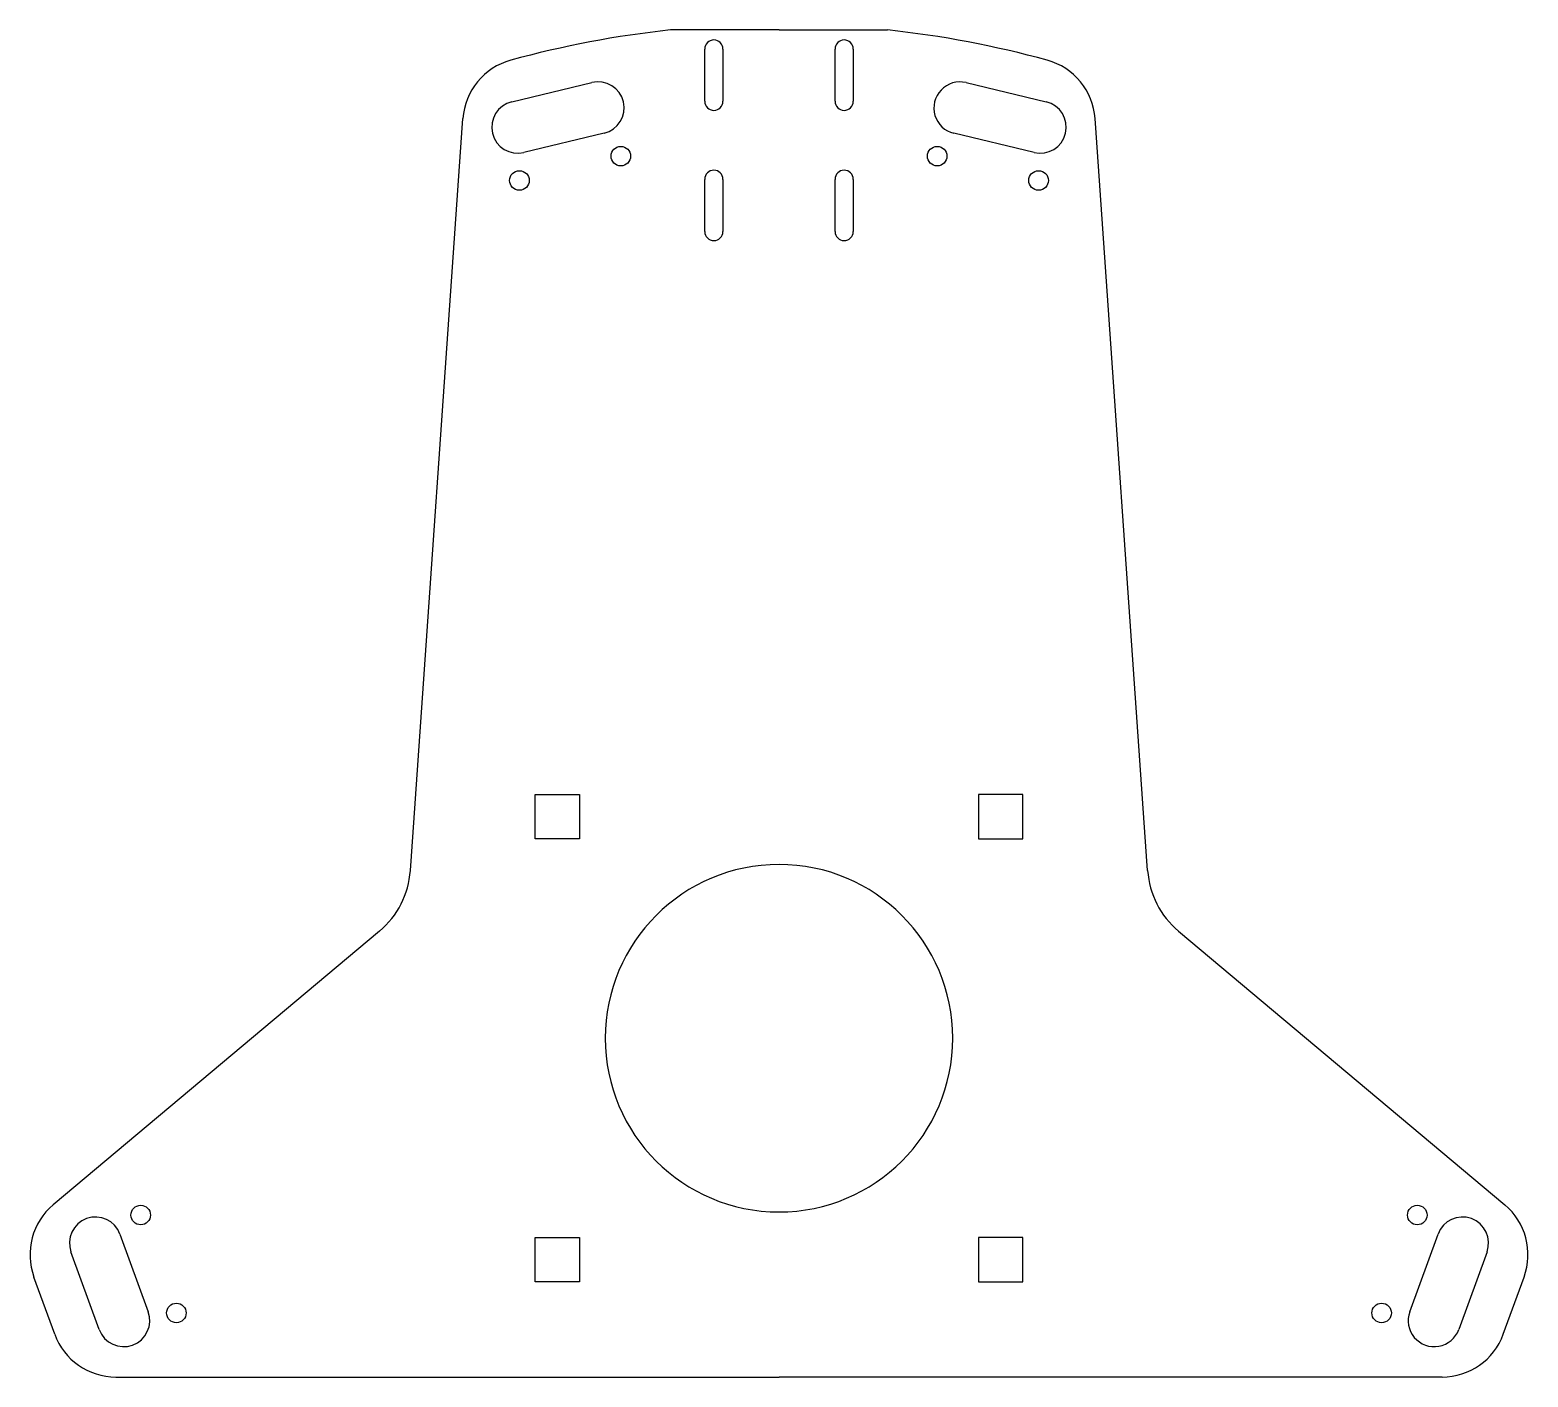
# Model space of a CAD drawing. Header units: millimetres. Extents: x 1 to 346, y 1 to 311.
import ezdxf

# ---------------------------------------------------------------- set-up
doc = ezdxf.new("R2010")
doc.units = ezdxf.units.MM
for name, color, linetype in [('Shape', 7, 'CONTINUOUS'), ('Shape001', 7, 'CONTINUOUS'), ('Shape002', 7, 'CONTINUOUS'), ('Shape004', 7, 'CONTINUOUS'), ('Shape005', 7, 'CONTINUOUS'), ('Shape006', 7, 'CONTINUOUS'), ('Shape008', 7, 'CONTINUOUS'), ('Shape009', 7, 'CONTINUOUS'), ('Shape010', 7, 'CONTINUOUS'), ('Shape011', 7, 'CONTINUOUS'), ('Shape012', 7, 'CONTINUOUS'), ('Shape013', 7, 'CONTINUOUS'), ('Shape014', 7, 'CONTINUOUS'), ('Shape015', 7, 'CONTINUOUS'), ('Shape016', 7, 'CONTINUOUS'), ('Shape017', 7, 'CONTINUOUS'), ('Shape018', 7, 'CONTINUOUS'), ('Shape019', 7, 'CONTINUOUS'), ('Shape020', 7, 'CONTINUOUS'), ('Shape021', 7, 'CONTINUOUS'), ('Shape022', 7, 'CONTINUOUS'), ('Shape023', 7, 'CONTINUOUS'), ('Shape024', 7, 'CONTINUOUS'), ('Shape025', 7, 'CONTINUOUS'), ('Shape026', 7, 'CONTINUOUS'), ('Shape027', 7, 'CONTINUOUS'), ('Shape028', 7, 'CONTINUOUS'), ('Shape029', 7, 'CONTINUOUS'), ('Shape030', 7, 'CONTINUOUS'), ('Shape031', 7, 'CONTINUOUS'), ('Shape032', 7, 'CONTINUOUS'), ('Shape033', 7, 'CONTINUOUS'), ('Shape034', 7, 'CONTINUOUS'), ('Shape035', 7, 'CONTINUOUS'), ('Shape036', 7, 'CONTINUOUS'), ('Shape037', 7, 'CONTINUOUS'), ('Shape038', 7, 'CONTINUOUS'), ('Shape039', 7, 'CONTINUOUS'), ('Shape040', 7, 'CONTINUOUS'), ('Shape041', 7, 'CONTINUOUS'), ('Shape042', 7, 'CONTINUOUS'), ('Shape043', 7, 'CONTINUOUS'), ('Shape044', 7, 'CONTINUOUS'), ('Shape045', 7, 'CONTINUOUS'), ('Shape046', 7, 'CONTINUOUS'), ('Shape047', 7, 'CONTINUOUS'), ('Shape048', 7, 'CONTINUOUS'), ('Shape049', 7, 'CONTINUOUS'), ('Shape050', 7, 'CONTINUOUS'), ('Shape051', 7, 'CONTINUOUS'), ('Shape052', 7, 'CONTINUOUS'), ('Shape053', 7, 'CONTINUOUS'), ('Shape054', 7, 'CONTINUOUS'), ('Shape055', 7, 'CONTINUOUS'), ('Shape056', 7, 'CONTINUOUS'), ('Shape057', 7, 'CONTINUOUS'), ('Shape058', 7, 'CONTINUOUS'), ('Shape059', 7, 'CONTINUOUS'), ('Shape060', 7, 'CONTINUOUS'), ('Shape061', 7, 'CONTINUOUS'), ('Shape062', 7, 'CONTINUOUS'), ('Shape063', 7, 'CONTINUOUS'), ('Shape064', 7, 'CONTINUOUS'), ('Shape065', 7, 'CONTINUOUS'), ('Shape066', 7, 'CONTINUOUS'), ('Shape067', 7, 'CONTINUOUS'), ('Shape068', 7, 'CONTINUOUS'), ('Shape069', 7, 'CONTINUOUS'), ('Shape070', 7, 'CONTINUOUS'), ('Shape071', 7, 'CONTINUOUS'), ('Shape072', 7, 'CONTINUOUS'), ('Shape073', 7, 'CONTINUOUS'), ('Shape074', 7, 'CONTINUOUS'), ('Shape075', 7, 'CONTINUOUS'), ('Shape076', 7, 'CONTINUOUS'), ('Shape077', 7, 'CONTINUOUS'), ('Shape078', 7, 'CONTINUOUS'), ('Shape079', 7, 'CONTINUOUS')]:
    doc.layers.add(name, color=color, linetype=linetype)

msp = doc.modelspace()

# ---------------------------------------------------------------- linework, layer by layer
at = {"layer": 'Shape'}
msp.add_line((21.1768, 1.15964), (173.832, 1.15964), dxfattribs=at)
at = {"layer": 'Shape001'}
msp.add_arc((21.1768, 16.1596), 15, -160, -90, dxfattribs=at)
at = {"layer": 'Shape002'}
msp.add_line((326.487, 1.15964), (173.832, 1.15964), dxfattribs=at)
at = {"layer": 'Shape004'}
msp.add_line((7.08144, 11.0293), (2.29316, 24.185), dxfattribs=at)
at = {"layer": 'Shape005'}
msp.add_arc((173.832, 79.1708), 40, 90, -90, dxfattribs=at)
at = {"layer": 'Shape006'}
msp.add_arc((16.3885, 29.3153), 15, 130, -160, dxfattribs=at)
at = {"layer": 'Shape008'}
msp.add_line((81.8706, 103.842), (6.74673, 40.806), dxfattribs=at)
at = {"layer": 'Shape009'}
msp.add_line((173.832, 311.329), (148.832, 311.329), dxfattribs=at)
at = {"layer": 'Shape010'}
msp.add_arc((69.0149, 119.163), 20, -50, -4.00165, dxfattribs=at)
at = {"layer": 'Shape011'}
msp.add_arc((173.832, 79.1708), 233.5, 96.1462, 105.336, dxfattribs=at)
at = {"layer": 'Shape012'}
msp.add_line((88.9661, 117.768), (101.08, 290.937), dxfattribs=at)
at = {"layer": 'Shape013'}
msp.add_arc((116.044, 289.89), 15, 105.336, 175.998, dxfattribs=at)
at = {"layer": 'Shape014'}
msp.add_line((127.927, 33.2658), (127.927, 23.0658), dxfattribs=at)
at = {"layer": 'Shape015'}
msp.add_line((117.727, 33.2658), (127.927, 33.2658), dxfattribs=at)
at = {"layer": 'Shape016'}
msp.add_line((127.927, 23.0658), (117.727, 23.0658), dxfattribs=at)
at = {"layer": 'Shape017'}
msp.add_line((117.727, 23.0658), (117.727, 33.2658), dxfattribs=at)
at = {"layer": 'Shape018'}
msp.add_line((127.927, 135.276), (127.927, 125.076), dxfattribs=at)
at = {"layer": 'Shape019'}
msp.add_line((117.727, 135.276), (127.927, 135.276), dxfattribs=at)
at = {"layer": 'Shape020'}
msp.add_line((127.927, 125.076), (117.727, 125.076), dxfattribs=at)
at = {"layer": 'Shape021'}
msp.add_line((117.727, 125.076), (117.727, 135.276), dxfattribs=at)
at = {"layer": 'Shape022'}
msp.add_circle((35.1029, 15.9074), 2.25, dxfattribs=at)
at = {"layer": 'Shape023'}
msp.add_arc((16.4732, 32.0066), 6, 20, -160, dxfattribs=at)
at = {"layer": 'Shape024'}
msp.add_line((17.3334, 12.1003), (10.835, 29.9545), dxfattribs=at)
at = {"layer": 'Shape025'}
msp.add_line((22.1113, 34.0587), (28.6097, 16.2045), dxfattribs=at)
at = {"layer": 'Shape026'}
msp.add_arc((22.9716, 14.1524), 6, -160, 20, dxfattribs=at)
at = {"layer": 'Shape027'}
msp.add_circle((26.8945, 38.4601), 2.25, dxfattribs=at)
at = {"layer": 'Shape028'}
msp.add_arc((158.832, 276.921), 2.1, 0, 180, dxfattribs=at)
at = {"layer": 'Shape029'}
msp.add_line((160.932, 276.921), (160.932, 264.921), dxfattribs=at)
at = {"layer": 'Shape030'}
msp.add_arc((158.832, 264.921), 2.1, 180, 0, dxfattribs=at)
at = {"layer": 'Shape031'}
msp.add_line((156.732, 264.921), (156.732, 276.921), dxfattribs=at)
at = {"layer": 'Shape032'}
msp.add_arc((158.832, 306.921), 2.1, 0, 180, dxfattribs=at)
at = {"layer": 'Shape033'}
msp.add_line((160.932, 306.921), (160.932, 294.921), dxfattribs=at)
at = {"layer": 'Shape034'}
msp.add_arc((158.832, 294.921), 2.1, 180, 0, dxfattribs=at)
at = {"layer": 'Shape035'}
msp.add_line((156.732, 294.921), (156.732, 306.921), dxfattribs=at)
at = {"layer": 'Shape036'}
msp.add_circle((137.411, 282.28), 2.25, dxfattribs=at)
at = {"layer": 'Shape037'}
msp.add_circle((114.074, 276.678), 2.25, dxfattribs=at)
at = {"layer": 'Shape038'}
msp.add_arc((132.178, 293.365), 6, -76.5, 103.5, dxfattribs=at)
at = {"layer": 'Shape039'}
msp.add_line((112.303, 294.764), (130.778, 299.199), dxfattribs=at)
at = {"layer": 'Shape040'}
msp.add_line((133.579, 287.531), (115.104, 283.096), dxfattribs=at)
at = {"layer": 'Shape041'}
msp.add_arc((113.703, 288.93), 6, 103.5, -76.5, dxfattribs=at)
at = {"layer": 'Shape042'}
msp.add_arc((326.487, 16.1596), 15, -90, -20, dxfattribs=at)
at = {"layer": 'Shape043'}
msp.add_line((340.583, 11.0293), (345.371, 24.185), dxfattribs=at)
at = {"layer": 'Shape044'}
msp.add_arc((173.832, 79.1708), 40, -90, 90, dxfattribs=at)
at = {"layer": 'Shape045'}
msp.add_arc((331.275, 29.3153), 15, -20, 50, dxfattribs=at)
at = {"layer": 'Shape046'}
msp.add_line((265.793, 103.842), (340.917, 40.806), dxfattribs=at)
at = {"layer": 'Shape047'}
msp.add_line((173.832, 311.329), (198.832, 311.329), dxfattribs=at)
at = {"layer": 'Shape048'}
msp.add_arc((278.649, 119.163), 20, -175.998, -130, dxfattribs=at)
at = {"layer": 'Shape049'}
msp.add_arc((173.832, 79.1708), 233.5, 74.6641, 83.8538, dxfattribs=at)
at = {"layer": 'Shape050'}
msp.add_line((258.698, 117.768), (246.584, 290.937), dxfattribs=at)
at = {"layer": 'Shape051'}
msp.add_arc((231.62, 289.89), 15, 4.00165, 74.6641, dxfattribs=at)
at = {"layer": 'Shape052'}
msp.add_line((229.937, 23.0658), (229.937, 33.2658), dxfattribs=at)
at = {"layer": 'Shape053'}
msp.add_line((219.737, 23.0658), (229.937, 23.0658), dxfattribs=at)
at = {"layer": 'Shape054'}
msp.add_line((229.937, 33.2658), (219.737, 33.2658), dxfattribs=at)
at = {"layer": 'Shape055'}
msp.add_line((219.737, 33.2658), (219.737, 23.0658), dxfattribs=at)
at = {"layer": 'Shape056'}
msp.add_line((229.937, 125.076), (229.937, 135.276), dxfattribs=at)
at = {"layer": 'Shape057'}
msp.add_line((219.737, 125.076), (229.937, 125.076), dxfattribs=at)
at = {"layer": 'Shape058'}
msp.add_line((229.937, 135.276), (219.737, 135.276), dxfattribs=at)
at = {"layer": 'Shape059'}
msp.add_line((219.737, 135.276), (219.737, 125.076), dxfattribs=at)
at = {"layer": 'Shape060'}
msp.add_circle((312.561, 15.9074), 2.25, dxfattribs=at)
at = {"layer": 'Shape061'}
msp.add_line((336.829, 29.9545), (330.331, 12.1003), dxfattribs=at)
at = {"layer": 'Shape062'}
msp.add_arc((331.191, 32.0066), 6, -20, 160, dxfattribs=at)
at = {"layer": 'Shape063'}
msp.add_arc((324.692, 14.1524), 6, 160, -20, dxfattribs=at)
at = {"layer": 'Shape064'}
msp.add_line((319.054, 16.2045), (325.553, 34.0587), dxfattribs=at)
at = {"layer": 'Shape065'}
msp.add_circle((320.769, 38.4601), 2.25, dxfattribs=at)
at = {"layer": 'Shape066'}
msp.add_line((186.732, 264.921), (186.732, 276.921), dxfattribs=at)
at = {"layer": 'Shape067'}
msp.add_arc((188.832, 264.921), 2.1, 180, 0, dxfattribs=at)
at = {"layer": 'Shape068'}
msp.add_line((190.932, 276.921), (190.932, 264.921), dxfattribs=at)
at = {"layer": 'Shape069'}
msp.add_arc((188.832, 276.921), 2.1, 0, 180, dxfattribs=at)
at = {"layer": 'Shape070'}
msp.add_line((186.732, 294.921), (186.732, 306.921), dxfattribs=at)
at = {"layer": 'Shape071'}
msp.add_arc((188.832, 294.921), 2.1, 180, 0, dxfattribs=at)
at = {"layer": 'Shape072'}
msp.add_line((190.932, 306.921), (190.932, 294.921), dxfattribs=at)
at = {"layer": 'Shape073'}
msp.add_arc((188.832, 306.921), 2.1, 0, 180, dxfattribs=at)
at = {"layer": 'Shape074'}
msp.add_circle((210.253, 282.28), 2.25, dxfattribs=at)
at = {"layer": 'Shape075'}
msp.add_circle((233.59, 276.678), 2.25, dxfattribs=at)
at = {"layer": 'Shape076'}
msp.add_line((232.56, 283.096), (214.085, 287.531), dxfattribs=at)
at = {"layer": 'Shape077'}
msp.add_arc((233.961, 288.93), 6, -103.5, 76.5, dxfattribs=at)
at = {"layer": 'Shape078'}
msp.add_arc((215.486, 293.365), 6, 76.5, -103.5, dxfattribs=at)
at = {"layer": 'Shape079'}
msp.add_line((216.886, 299.199), (235.361, 294.764), dxfattribs=at)

doc.saveas('drawing.dxf')
